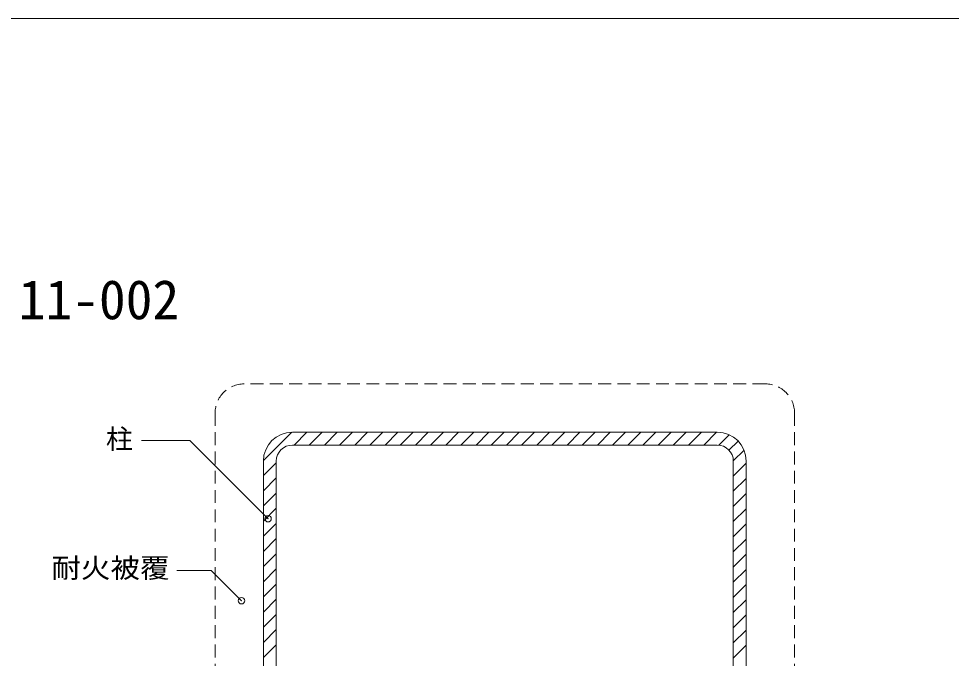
# Model space of a CAD drawing. Units: millimetres on the paper, enlarged 4 times, with parts at other scales. Extents: x -762 to 778, y -519 to 521.
# Drawn here: x -392.7 to -44.9, y 282.4 to 521 of the extents above; entities that cross this region are included whole.
import ezdxf
from ezdxf.enums import TextEntityAlignment as Align

# ---------------------------------------------------------------- set-up
doc = ezdxf.new("R2010")
doc.units = ezdxf.units.MM
doc.header["$LTSCALE"] = 4
doc.header["$PDMODE"] = 32
doc.header["$PDSIZE"] = 2.4
doc.linetypes.add('DASHED1', pattern=[1.8, 1.2, -0.6])
for name, color, linetype, lineweight in [('0-1_躯体', 7, 'Continuous', 18), ('0-4_その他資材', 7, 'Continuous', 18), ('0-9_部材名・寸法', 7, 'Continuous', 18), ('0-A_枠線', 7, 'Continuous', 18)]:
    doc.layers.add(name, color=color, linetype=linetype, lineweight=lineweight)
doc.layers.add('0-B_図面情報', color=7, linetype='Continuous')
doc.styles.add('ＭＳ ゴシック', font='')
doc.styles.get('ＭＳ ゴシック').set_extended_font_data('MS Gothic')

msp = doc.modelspace()

# ---------------------------------------------------------------- linework, layer by layer
at = {"layer": '0-1_躯体'}
for p, q in [((-301.402, 356.211), (-290.859, 366.754)), ((-289.999, 361.957), (-285.199, 366.757)), ((-284.343, 361.957), (-279.543, 366.757)), ((-278.686, 361.957), (-273.886, 366.757)), ((-273.029, 361.957), (-268.229, 366.757)), ((-267.372, 361.957), (-262.572, 366.757)), ((-261.715, 361.957), (-256.915, 366.757)), ((-256.058, 361.957), (-251.258, 366.757)), ((-250.401, 361.957), (-245.601, 366.757)), ((-244.745, 361.957), (-239.945, 366.757)), ((-239.088, 361.957), (-234.288, 366.757)), ((-233.431, 361.957), (-228.631, 366.757)), ((-227.774, 361.957), (-222.974, 366.757)), ((-222.117, 361.957), (-217.317, 366.757)), ((-216.46, 361.957), (-211.66, 366.757)), ((-210.803, 361.957), (-206.003, 366.757)), ((-205.147, 361.957), (-200.347, 366.757)), ((-199.49, 361.957), (-194.69, 366.757)), ((-193.833, 361.957), (-189.033, 366.757)), ((-188.176, 361.957), (-183.376, 366.757)), ((-182.519, 361.957), (-177.719, 366.757)), ((-176.862, 361.957), (-172.062, 366.757)), ((-171.205, 361.957), (-166.405, 366.757)), ((-165.549, 361.957), (-160.749, 366.757)), ((-159.892, 361.957), (-155.092, 366.757)), ((-154.235, 361.957), (-149.435, 366.757)), ((-148.578, 361.957), (-143.778, 366.757)), ((-142.921, 361.957), (-138.121, 366.757)), ((-137.264, 361.957), (-132.464, 366.757)), ((-131.635, 361.93), (-127.763, 365.801)), ((-127.837, 360.07), (-124.442, 363.465)), ((-126.206, 356.045), (-122.208, 360.043)), ((-301.405, 350.551), (-296.605, 355.351)), ((-126.205, 350.389), (-121.405, 355.189)), ((-301.405, 344.894), (-296.605, 349.694)), ((-126.205, 344.732), (-121.405, 349.532)), ((-301.405, 339.237), (-296.605, 344.037)), ((-126.205, 339.075), (-121.405, 343.875)), ((-301.405, 333.581), (-296.605, 338.381)), ((-126.205, 333.418), (-121.405, 338.218)), ((-301.405, 327.924), (-296.605, 332.724)), ((-126.205, 327.761), (-121.405, 332.561)), ((-301.405, 322.267), (-296.605, 327.067)), ((-126.205, 322.104), (-121.405, 326.904)), ((-301.405, 316.61), (-296.605, 321.41)), ((-126.205, 316.448), (-121.405, 321.248)), ((-301.405, 310.953), (-296.605, 315.753)), ((-126.205, 310.791), (-121.405, 315.591)), ((-301.405, 305.296), (-296.605, 310.096)), ((-126.205, 305.134), (-121.405, 309.934)), ((-301.405, 299.639), (-296.605, 304.439)), ((-126.205, 299.477), (-121.405, 304.277)), ((-301.405, 293.983), (-296.605, 298.783)), ((-126.205, 293.82), (-121.405, 298.62)), ((-301.405, 288.326), (-296.605, 293.126)), ((-126.205, 288.163), (-121.405, 292.963)), ((-301.405, 282.669), (-296.605, 287.469)), ((-126.205, 282.506), (-121.405, 287.306))]:
    msp.add_line(p, q, dxfattribs=at)
at = {"layer": '0-1_躯体', "color": 3}
for p, q in [((-132.205, 366.757), (-290.605, 366.757)), ((-290.605, 361.957), (-132.205, 361.957)), ((-301.405, 197.557), (-301.405, 355.957)), ((-296.605, 197.557), (-296.605, 355.957)), ((-126.205, 197.557), (-126.205, 355.957)), ((-121.405, 355.957), (-121.405, 197.557))]:
    msp.add_line(p, q, dxfattribs=at)
for centre, radius, start, end in [((-290.605, 355.957), 10.8, 90, 180), ((-132.205, 355.957), 10.8, 0, 90), ((-290.605, 355.957), 6, 90, 180), ((-132.205, 355.957), 6, 0, 90)]:
    msp.add_arc(centre, radius, start, end, dxfattribs=at)
at = {"layer": '0-4_その他資材', "linetype": 'DASHED1'}
for p, q in [((-114.205, 384.757), (-308.605, 384.757)), ((-319.405, 373.957), (-319.405, 154.757)), ((-103.405, 373.957), (-103.405, 154.757))]:
    msp.add_line(p, q, dxfattribs=at)
for centre, start, end in [((-308.605, 373.957), 90, 180), ((-114.205, 373.957), 0, 90)]:
    msp.add_arc(centre, 10.8, start, end, dxfattribs=at)
at = {"layer": '0-9_部材名・寸法'}
for p, q in [((-328.789, 363.609), (-346.858, 363.609)), ((-299.663, 334.483), (-328.789, 363.609)), ((-320.825, 315.146), (-333.727, 315.146)), ((-309.581, 303.902), (-320.825, 315.146))]:
    msp.add_line(p, q, dxfattribs=at)
for p in [(-299.663, 334.483), (-309.581, 303.902)]:
    msp.add_point(p, dxfattribs=at)
at = {"layer": '0-A_枠線'}
msp.add_lwpolyline([(-761.614, 520.988), (778.386, 520.988), (778.386, -519.012)], dxfattribs=at)

# ---------------------------------------------------------------- texts
at = {"layer": '0-9_部材名・寸法', "style": 'ＭＳ ゴシック'}
msp.add_text('柱', height=7.331, dxfattribs=at).set_placement((-360.093, 358.373), align=Align.BOTTOM_LEFT)
at = {"layer": '0-9_部材名・寸法', "style": 'ＭＳ ゴシック', "width": 1.1}
msp.add_text('耐火被覆', height=7.331, dxfattribs=at).set_placement((-380.439, 310.252), align=Align.BOTTOM_LEFT)
at = {"layer": '0-B_図面情報', "color": 4, "style": 'ＭＳ ゴシック'}
msp.add_text('11-002', height=14.66, dxfattribs=at).set_placement((-392.642, 404.483), align=Align.BOTTOM_LEFT)

doc.saveas('drawing.dxf')
